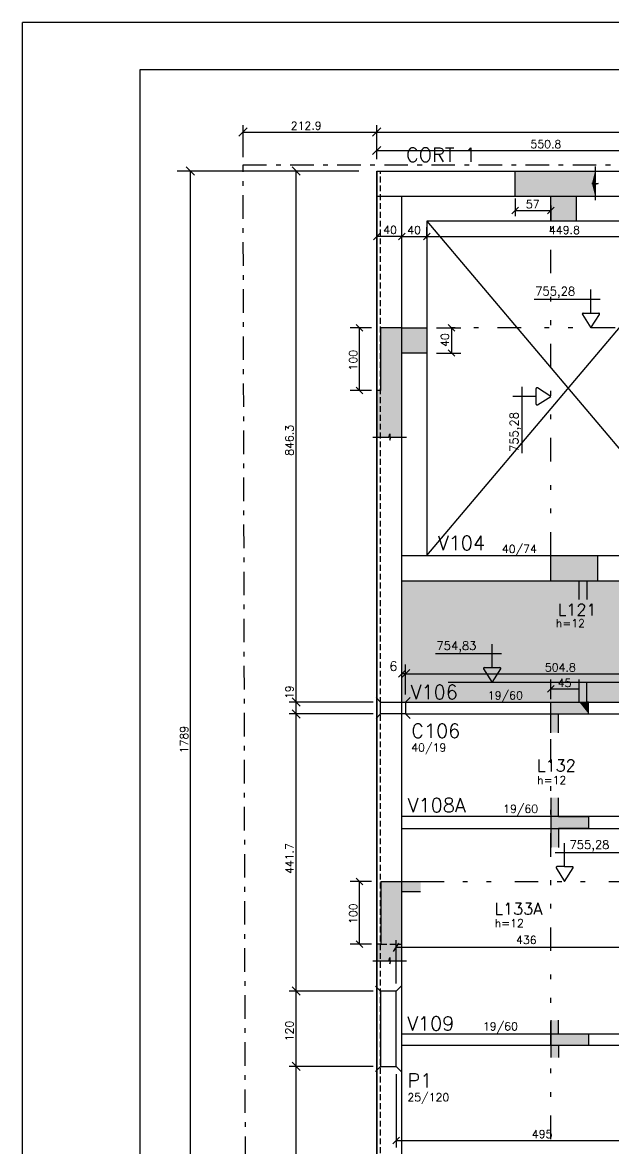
# Model space of a CAD drawing. Extents: x 64041 to 73506, y 0 to 6308.
# Drawn here: x 64041 to 64982, y 4513 to 6308 of the extents above; entities that cross this region are included whole.
import ezdxf

# ---------------------------------------------------------------- set-up
doc = ezdxf.new("R2010")
doc.units = 0
doc.header["$LTSCALE"] = 75
doc.header["$MEASUREMENT"] = 0
for name, pattern in [('ESTILO_TQS_0003', [1, 0.5, -0.2, 0.1, -0.2]), ('ESTILO_TQS_0004', [2, 0.5, -0.4, 0.1, -0.4, 0.1, -0.5]), ('HIDDEN2', [0.1875, 0.125, -0.0625])]:
    doc.linetypes.add(name, pattern=pattern)
doc.layers.get('0').update_dxf_attribs({"color": 3, "linetype": 'CONTINUOUS'})
for name, color, linetype in [('1', 3, 'CONTINUOUS'), ('122', 210, 'CONTINUOUS'), ('204', 1, 'ESTILO_TQS_0003'), ('205', 1, 'ESTILO_TQS_0004'), ('210', 3, 'HIDDEN2'), ('212', 3, 'CONTINUOUS'), ('213', 3, 'CONTINUOUS'), ('216', 3, 'CONTINUOUS'), ('220', 5, 'CONTINUOUS'), ('221', 1, 'CONTINUOUS'), ('222', 6, 'CONTINUOUS'), ('226', 4, 'CONTINUOUS'), ('230', 3, 'CONTINUOUS'), ('231', 1, 'CONTINUOUS'), ('233', 6, 'CONTINUOUS'), ('250', 1, 'CONTINUOUS'), ('253', 253, 'CONTINUOUS')]:
    doc.layers.add(name, color=color, linetype=linetype)
doc.styles.get("Standard").update_dxf_attribs({"font": 'ROMANS.SHX'})

msp = doc.modelspace()

# ---------------------------------------------------------------- linework, layer by layer
for p in [(73506, 6307.5), (64041, 1944.8)]:
    msp.add_line(p, (64041, 6307.5))
at = {"layer": '1'}
for p, q in [((64685.3, 5990.8), (64685.3, 5457.9)), ((65135.1, 5990.8), (64685.3, 5990.8)), ((64645.3, 5457.9), (65135.1, 5457.9)), ((64645.3, 5417.9), (65156.1, 5417.9)), ((65302.3, 5041.9), (64645.3, 5041.9)), ((64645.3, 5022.9), (65072.3, 5022.9)), ((64645.3, 4695.9), (65072.3, 4695.9)), ((65426.3, 4676.9), (64645.3, 4676.9))]:
    msp.add_line(p, q, dxfattribs=at)
at = {"layer": '122'}
for points in [[(64645.3, 5224.6), (64645.3, 5417.9), (65156.1, 5417.9)], [(64645.3, 5224.6), (65156.1, 5417.9), (65156.1, 5225.6)], [(64645.3, 5224.6), (65156.1, 5225.6), (64645.3, 5224.6)]]:
    msp.add_solid(points, dxfattribs=at)
at = {"layer": '204'}
for p, q in [((64392.4, 6080.8), (69392.4, 6080.8)), ((64402, 1944.8), (64392.4, 6080.8))]:
    msp.add_line(p, q, dxfattribs=at)
at = {"layer": '205'}
for p, q in [((64882.8, 5457.9), (64882.8, 5990.8)), ((65135.1, 5820.8), (64685.3, 5820.8)), ((64882.8, 3327.9), (64882.8, 5224.6)), ((64675, 4938.7), (65112.9, 4938.7))]:
    msp.add_line(p, q, dxfattribs=at)
at = {"layer": '210'}
for p, q in [((64611.3, 4111.9), (64611.3, 6070.8)), ((64612, 4838.7), (64645.3, 4838.7))]:
    msp.add_line(p, q, dxfattribs=at)
at = {"layer": '216'}
for p, q in [((64385.8, 6126.2), (64399.1, 6139.5)), ((64598.7, 6126.2), (64611.9, 6139.5)), ((64598.7, 6096.9), (64611.9, 6110.1)), ((64315.2, 6064.2), (64301.9, 6077.5)), ((64483.5, 6064.2), (64470.3, 6077.5)), ((64820.5, 6002.4), (64831.1, 6013)), ((64877.5, 6002.4), (64888.1, 6013)), ((64610.6, 5971.8), (64600, 5961.2)), ((64650.6, 5971.8), (64640, 5961.2)), ((64650.6, 5971.8), (64640, 5961.2)), ((64640, 5961.2), (64650.6, 5971.8)), ((64680, 5961.2), (64690.6, 5971.8)), ((64680, 5961.2), (64690.6, 5971.8)), ((64583.2, 5815.5), (64572.6, 5826.1)), ((64718.8, 5826.1), (64729.4, 5815.5)), ((64718.8, 5786.1), (64729.4, 5775.5)), ((64583.2, 5715.5), (64572.6, 5726.1)), ((64644.7, 5263), (64657.9, 5276.2)), ((64877.5, 5240.2), (64888.1, 5250.8)), ((64483.5, 5218), (64470.3, 5231.2)), ((64483.5, 5199), (64470.3, 5212.2)), ((64583.2, 4933.4), (64572.6, 4944)), ((64583.2, 4833.4), (64572.6, 4844)), ((64632.2, 4827.2), (64640.4, 4840.5)), ((64483.5, 4757.2), (64470.3, 4770.5)), ((64483.5, 4637.2), (64470.3, 4650.5)), ((64631, 4520.6), (64641.6, 4531.2))]:
    msp.add_line(p, q, dxfattribs=at)
at = {"layer": '216', "linetype": 'Continuous'}
for p, q in [((64650.6, 5274.9), (64640, 5264.3)), ((64651.3, 5269.6), (64645.3, 5269.6)), ((64656.6, 5274.9), (64646, 5264.3))]:
    msp.add_line(p, q, dxfattribs=at)
at = {"layer": '220'}
for p, q in [((64605.3, 6070.8), (69382.4, 6070.8)), ((64605.3, 6070.8), (64605.3, 3222.9)), ((64605.3, 6070.8), (64605.3, 3222.9)), ((64605.3, 3222.9), (64605.3, 6070.8)), ((64605.3, 6070.8), (69382.4, 6070.8)), ((64825.8, 6030.8), (64825.8, 6070.8)), ((64605.3, 6030.8), (69382.5, 6030.8)), ((64645.3, 3222.9), (64645.3, 6030.8)), ((64649.3, 6030.8), (69342.5, 6030.8)), ((64645.3, 5820.8), (64611.3, 5820.8)), ((64611.3, 5820.8), (64611.3, 5720.8)), ((64611.3, 5720.8), (64605.3, 5720.8)), ((64882.8, 5457.9), (64956.8, 5457.9)), ((64882.8, 5417.9), (64882.8, 5457.9)), ((64956.8, 5457.9), (64956.8, 5417.9)), ((64927.8, 5387.9), (64927.8, 5417.9)), ((64939.8, 5417.9), (64939.8, 5387.9)), ((64927.8, 5224.6), (64927.8, 5254.6)), ((64939.8, 5224.6), (64939.8, 5254.6)), ((64882.8, 5175.6), (64882.8, 5224.6)), ((64942.8, 5224.6), (64939.8, 5224.6)), ((64939.8, 5224.6), (64939.8, 5224.6)), ((64942.8, 5205.6), (64942.8, 5224.6)), ((64894.8, 5175.6), (64894.8, 5205.6)), ((64882.8, 5071.9), (64882.8, 4992.9)), ((64894.8, 5041.9), (64894.8, 5071.9)), ((64894.8, 5041.9), (64942.8, 5041.9)), ((64942.8, 5041.9), (64942.8, 5022.9)), ((64942.8, 5022.9), (64894.8, 5022.9)), ((64894.8, 5022.9), (64894.8, 4992.9)), ((64612, 4938.7), (64675, 4938.7)), ((64645, 4922.7), (64675, 4922.7)), ((64882.8, 4717.4), (64882.8, 4658)), ((64894.8, 4695.9), (64894.8, 4717.4)), ((64894.8, 4695.9), (64942.8, 4695.9)), ((64942.8, 4695.9), (64942.8, 4676.9)), ((64942.8, 4676.9), (64894.8, 4676.9)), ((64894.8, 4676.9), (64894.8, 4658))]:
    msp.add_line(p, q, dxfattribs=at)
for points in [[(64882.8, 5990.8), (64882.8, 6030.8), (64922.8, 6030.8), (64922.8, 5990.8), (64882.8, 5990.8)], [(64645.3, 5820.8), (64685.3, 5820.8), (64685.3, 5780.8), (64645.3, 5780.8), (64645.3, 5820.8)], [(64612, 4938.7), (64612, 4838.7), (64605.4, 4838.7), (64605.4, 4812.2)]]:
    msp.add_lwpolyline(points, dxfattribs=at)
at = {"layer": '221'}
for p, q in [((64685.3, 5457.9), (65135.1, 5990.8)), ((64685.3, 5990.8), (65135.1, 5457.9))]:
    msp.add_line(p, q, dxfattribs=at)
for points in [[(64953.1, 6077.9), (64953.1, 6052.6), (64948.1, 6050.9), (64958.1, 6050.9), (64953.1, 6049.3), (64953.1, 6024.2)], [(64599.2, 5646.8), (64624.4, 5646.8), (64626.1, 5651.8), (64626.1, 5641.7), (64627.8, 5646.8), (64652.9, 5646.8)], [(64599.2, 4812.2), (64624.4, 4812.2), (64626.1, 4817.2), (64626.1, 4807.2), (64627.8, 4812.2), (64652.9, 4812.2)]]:
    msp.add_lwpolyline(points, dxfattribs=at)
at = {"layer": '222'}
for p, q in [((64041, 6307.5), (64041, 6307.5)), ((64228.5, 6232.5), (73441.6, 6232.5)), ((64228.5, 1944.8), (64228.5, 6232.5)), ((64611.3, 5224.6), (64604.2, 5231.7)), ((64651.3, 5224.6), (64658.4, 5231.7)), ((64611.3, 5205.6), (64604.2, 5198.5)), ((64651.3, 5205.6), (64658.4, 5198.5)), ((64611.3, 4763.9), (64603.3, 4771.9)), ((64636.3, 4763.9), (64644.3, 4771.9)), ((64603.3, 4635.9), (64611.3, 4643.9)), ((64636.3, 4643.9), (64644.3, 4635.9))]:
    msp.add_line(p, q, dxfattribs=at)
for points in [[(64651.3, 5205.6), (64611.3, 5205.6), (64611.3, 5224.6), (64651.3, 5224.6), (64651.3, 5205.6)], [(64611.3, 4643.9), (64636.3, 4643.9), (64636.3, 4763.9), (64611.3, 4763.9), (64611.3, 4643.9)]]:
    msp.add_lwpolyline(points, dxfattribs=at)
at = {"layer": '230'}
for p, q in [((64651.3, 5224.6), (65156.1, 5224.6)), ((64651.3, 5205.6), (65156.1, 5205.6))]:
    msp.add_line(p, q, dxfattribs=at)
at = {"layer": '231'}
for p, q in [((64946.4, 5844.3), (64946.4, 5881.8)), ((64856, 5866.8), (64961.4, 5866.8)), ((64932.9, 5842.2), (64946.4, 5820.8)), ((64934, 5844.3), (64946.4, 5844.3)), ((64946.4, 5820.8), (64960, 5842.2)), ((64946.5, 5844.3), (64958.9, 5844.3)), ((64836.8, 5621.3), (64836.8, 5726.7)), ((64882.8, 5711.7), (64861.4, 5725.3)), ((64859.3, 5711.7), (64821.8, 5711.7)), ((64859.3, 5711.7), (64859.3, 5724.1)), ((64859.3, 5699.3), (64859.3, 5711.7)), ((64861.4, 5698.2), (64882.8, 5711.7)), ((64789.1, 5279.4), (64789.1, 5316.9)), ((64698.7, 5301.9), (64804.1, 5301.9)), ((64775.5, 5277.3), (64789.1, 5255.9)), ((64776.7, 5279.4), (64789.1, 5279.4)), ((64789.1, 5279.4), (64801.5, 5279.4)), ((64789.1, 5255.9), (64802.7, 5277.3)), ((65127.6, 5255.9), (64719.1, 5255.9)), ((64904.6, 4962.2), (64904.6, 4999.7)), ((64889.6, 4984.7), (64995, 4984.7)), ((64891, 4960.1), (64904.6, 4938.7)), ((64904.6, 4962.2), (64892.2, 4962.2)), ((64904.6, 4962.2), (64917, 4962.2)), ((64904.6, 4938.7), (64918.2, 4960.1))]:
    msp.add_line(p, q, dxfattribs=at)
for centre, start, end in [((64934, 5842.9), 90, 212.3723), ((64958.9, 5842.9), 327.623, 90), ((64860.6, 5724.1), 57.623, 180), ((64860.6, 5699.3), 180, 302.3723), ((64776.7, 5278), 90, 212.3723), ((64801.5, 5278), 327.623, 90), ((64892.2, 4960.8), 90, 212.377), ((64917, 4960.8), 327.6277, 90)]:
    msp.add_arc(centre, 1.36, start, end, dxfattribs=at)
at = {"layer": '250'}
for p, q in [((64392.4, 6092.8), (64392.4, 6144.1)), ((64605.3, 6089.8), (64605.3, 6144.1)), ((64392.4, 6132.8), (64605.3, 6132.8)), ((64605.3, 6132.8), (65488.3, 6132.8)), ((64605.3, 6103.5), (65156.1, 6103.5)), ((64576.6, 6070.8), (64287.3, 6070.8)), ((64308.5, 4281.9), (64308.5, 6070.8)), ((64476.9, 5224.6), (64476.9, 6070.8)), ((64825.8, 6026.8), (64825.8, 5998.9)), ((64882.8, 6015.8), (64882.8, 5992.7)), ((64825.8, 6007.7), (64882.8, 6007.7)), ((64605.3, 5961.9), (64605.3, 5981.5)), ((64645.3, 5959.2), (64645.3, 5981.5)), ((64645.3, 5959.8), (64645.3, 5981.5)), ((64645.3, 5969.1), (64645.3, 5981.5)), ((64685.3, 5969.1), (64685.3, 5981.5)), ((64685.3, 5963.2), (64685.3, 5981.5)), ((64645.3, 5966.5), (64605.3, 5966.5)), ((64645.3, 5966.5), (64685.3, 5966.5)), ((64685.3, 5966.5), (65135.1, 5966.5)), ((64597, 5820.8), (64562.9, 5820.8)), ((64577.9, 5720.8), (64577.9, 5820.8)), ((64700.3, 5820.8), (64739.1, 5820.8)), ((64724.1, 5820.8), (64724.1, 5780.8)), ((64700.3, 5780.8), (64739.1, 5780.8)), ((64597, 5720.8), (64562.9, 5720.8)), ((64651.3, 5236.6), (64651.3, 5280.8)), ((64651.3, 5269.6), (65156.1, 5269.6)), ((64882.8, 5229.2), (64882.8, 5260.5)), ((64927.8, 5239.6), (64927.8, 5260.5)), ((64882.8, 5245.5), (64927.8, 5245.5)), ((64599.3, 5224.6), (64465.6, 5224.6)), ((64476.9, 5205.6), (64476.9, 5224.6)), ((64599.3, 5205.6), (64465.6, 5205.6)), ((64476.9, 4763.9), (64476.9, 5205.6)), ((64597, 4938.7), (64562.9, 4938.7)), ((64577.9, 4838.7), (64577.9, 4938.7)), ((64636.3, 4775.9), (64636.3, 4845.1)), ((64597, 4838.7), (64562.9, 4838.7)), ((64636.3, 4833.9), (65179, 4833.9)), ((64599.3, 4763.9), (64465.6, 4763.9)), ((64476.9, 4643.9), (64476.9, 4763.9)), ((64599.3, 4643.9), (64465.6, 4643.9)), ((64476.9, 4111.9), (64476.9, 4643.9)), ((64636.3, 4631.7), (64636.3, 4514.5)), ((64636.3, 4525.9), (65131.3, 4525.9))]:
    msp.add_line(p, q, dxfattribs=at)
at = {"layer": '250', "linetype": 'Continuous'}
for p, q in [((64645.3, 5239.6), (64645.3, 5284.6)), ((64651.3, 5239.6), (64651.3, 5284.6))]:
    msp.add_line(p, q, dxfattribs=at)
at = {"layer": '253'}
for points in [[(64953.1, 6070.8), (64882.8, 6030.8), (64825.8, 6030.8)], [(64953.1, 6070.8), (64825.8, 6030.8), (64825.8, 6070.8)], [(64922.8, 6030.8), (64882.8, 5990.8), (64953.1, 6070.8)], [(64953.1, 6070.8), (64882.8, 5990.8), (64882.8, 6030.8)], [(64922.8, 6030.8), (64953.1, 6070.8), (64948.1, 6050.9)], [(64948.1, 6050.9), (64953.1, 6070.8), (64953.1, 6052.6)], [(64922.8, 6030.8), (64948.1, 6050.9), (64953.1, 6030.8)], [(64948.1, 6050.9), (64958.1, 6050.9), (64953.1, 6049.3)], [(64948.1, 6050.9), (64953.1, 6049.3), (64953.1, 6030.8)], [(64922.8, 6030.8), (64922.8, 5990.8), (64882.8, 5990.8)], [(64645.3, 5837.8), (64645.3, 5820.8), (64645.3, 5646.8)], [(64645.3, 5820.8), (64611.3, 5820.8), (64624.4, 5646.8)], [(64611.3, 5820.8), (64611.3, 5720.8), (64624.4, 5646.8)], [(64626.1, 5651.8), (64645.3, 5820.8), (64624.4, 5646.8)], [(64645.3, 5820.8), (64626.1, 5651.8), (64627.8, 5646.8)], [(64645.3, 5646.8), (64645.3, 5820.8), (64627.8, 5646.8)], [(64645.3, 5780.8), (64645.3, 5820.8), (64685.3, 5820.8)], [(64645.3, 5780.8), (64685.3, 5820.8), (64685.3, 5780.8)], [(64645.3, 5820.8), (64645.3, 5820.8), (64645.3, 5646.8)], [(64645.3, 5780.8), (64685.3, 5780.8), (64645.3, 5780.8)], [(64611.3, 5720.8), (64605.3, 5720.8), (64624.4, 5646.8)], [(64605.3, 5720.8), (64605.3, 5646.8), (64624.4, 5646.8)], [(64627.8, 5646.8), (64626.1, 5651.8), (64626.1, 5641.7)], [(64882.8, 5417.9), (64882.8, 5457.9), (64956.8, 5457.9)], [(64882.8, 5417.9), (64956.8, 5457.9), (64927.8, 5417.9)], [(64939.8, 5417.9), (64927.8, 5417.9), (64956.8, 5457.9)], [(64939.8, 5417.9), (64956.8, 5457.9), (64956.8, 5417.9)], [(64939.8, 5417.9), (64939.8, 5387.9), (64927.8, 5387.9)], [(64939.8, 5417.9), (64927.8, 5387.9), (64927.8, 5387.9)], [(64939.8, 5417.9), (64927.8, 5387.9), (64927.8, 5417.9)], [(64927.8, 5254.6), (64939.8, 5254.6), (64927.8, 5224.6)], [(64939.8, 5254.6), (64939.8, 5224.6), (64927.8, 5224.6)], [(64882.8, 5175.6), (64882.8, 5224.6), (64894.8, 5205.6)], [(64882.8, 5224.6), (64927.8, 5224.6), (64894.8, 5205.6)], [(64894.8, 5205.6), (64927.8, 5224.6), (64942.8, 5205.6)], [(64927.8, 5224.6), (64939.8, 5224.6), (64942.8, 5205.6)], [(64942.8, 5205.6), (64939.8, 5224.6), (64942.8, 5224.6)], [(64894.8, 5205.6), (64894.8, 5175.6), (64882.8, 5175.6)], [(64882.8, 4992.9), (64894.8, 5071.9), (64894.8, 4992.9)], [(64882.8, 4992.9), (64882.8, 5071.9), (64894.8, 5071.9)], [(64894.8, 5071.9), (64894.8, 5041.9), (64894.8, 4992.9)], [(64894.8, 4992.9), (64894.8, 5041.9), (64894.8, 5022.9)], [(64894.8, 5041.9), (64942.8, 5041.9), (64894.8, 5022.9)], [(64894.8, 5022.9), (64942.8, 5041.9), (64942.8, 5022.9)], [(64675, 4938.7), (64612, 4938.7), (64645, 4922.7)], [(64645, 4922.7), (64612, 4938.7), (64645.3, 4812.2)], [(64612, 4938.7), (64612, 4838.7), (64645.3, 4812.2)], [(64675, 4922.7), (64675, 4938.7), (64645, 4922.7)], [(64645.3, 4812.2), (64612, 4838.7), (64605.4, 4838.7)], [(64605.4, 4838.7), (64605.4, 4812.2), (64645.3, 4812.2)], [(64882.8, 4658), (64882.8, 4717.4), (64894.8, 4717.4)], [(64882.8, 4658), (64894.8, 4717.4), (64894.8, 4658)], [(64894.8, 4676.9), (64894.8, 4658), (64894.8, 4717.4)], [(64894.8, 4676.9), (64894.8, 4717.4), (64894.8, 4695.9)], [(64894.8, 4676.9), (64894.8, 4695.9), (64942.8, 4695.9)], [(64894.8, 4676.9), (64942.8, 4695.9), (64942.8, 4676.9)]]:
    msp.add_solid(points, dxfattribs=at)

# ---------------------------------------------------------------- texts
for s, p in [('755,28', (64857.7, 5872.6)), ('754,83', (64700.4, 5307.7)), ('755,28', (64912.3, 4990.5))]:
    msp.add_text(s, height=13.5).set_placement(p)
msp.add_text('755,28', height=13.5, rotation=90).set_placement((64830.9, 5623))
at = {"layer": '212'}
for s, p in [('40/74', (64804.6, 5462.1)), ('19/60', (64782.3, 5228.7)), ('19/60', (64806.6, 5048)), ('19/60', (64774.4, 4701.3))]:
    msp.add_text(s, height=12.75, dxfattribs=at).set_placement(p)
at = {"layer": '213'}
for s, p in [('40/19', (64660.3, 5145.6)), ('25/120', (64654.1, 4588.2))]:
    msp.add_text(s, height=12.75, dxfattribs=at).set_placement(p)
at = {"layer": '216'}
for s, height, p in [('212.9', 12.75, (64468.3, 6136.7)), ('550.8', 12.75, (64850.1, 6107.3)), ('57', 12.75, (64842.8, 6011.5)), ('40', 12.75, (64615.7, 5970.5)), ('40', 12.75, (64653.8, 5970.4)), ('449.8', 12.75, (64879.6, 5970.4)), ('h=12', 12.75, (64890.5, 5343.7)), ('6', 15, (64625.3, 5274.1)), ('504.8', 12.75, (64873.1, 5273.4)), ('45', 12.75, (64893.5, 5248.6)), ('h=12', 12.75, (64860.8, 5093.9)), ('h=12', 12.75, (64793.1, 4865.7)), ('436', 12.75, (64827.1, 4839)), ('495', 12.75, (64852.3, 4529.7))]:
    msp.add_text(s, height=height, dxfattribs=at).set_placement(p)
for s, p in [('40', (64720.3, 5790.5)), ('100', (64574.1, 5752.9)), ('846.3', (64472.6, 5617)), ('19', (64472.6, 5229.3)), ('1789', (64304.7, 5142.8)), ('441.7', (64472.6, 4950.5)), ('100', (64574.1, 4870.8)), ('120', (64472.6, 4683.9))]:
    msp.add_text(s, height=12.75, rotation=90, dxfattribs=at).set_placement(p)
at = {"layer": '220'}
for s, p in [('C106', (64660.3, 5167.5)), ('P1', (64654.1, 4610.1))]:
    msp.add_text(s, height=22.5, dxfattribs=at).set_placement(p)
at = {"layer": '226'}
for s, p in [('L121', (64893.5, 5362.2)), ('L132', (64860.5, 5114)), ('L133A', (64792.8, 4885.7))]:
    msp.add_text(s, height=18.75, dxfattribs=at).set_placement(p)
at = {"layer": '233'}
for s, p in [('CORT 1', (64652, 6085.4)), ('V104', (64702.5, 5466.8)), ('V106', (64659.2, 5229.2)), ('V108A', (64654.5, 5049.1)), ('V109', (64653.6, 4701.1))]:
    msp.add_text(s, height=22.5, dxfattribs=at).set_placement(p)

doc.saveas('drawing.dxf')
